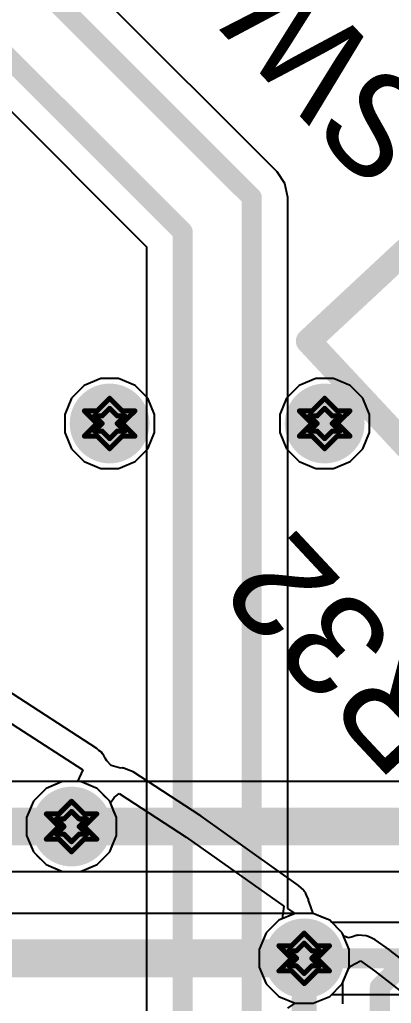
# Model space of a CAD drawing. Header units: inches. Extents: x -2.7 to 10.9, y -2.9 to 7.4.
# Drawn here: x 1.4414 to 1.5887, y 1.6701 to 2.0601 of the extents above; entities that cross this region are included whole.
import ezdxf

# ---------------------------------------------------------------- set-up
doc = ezdxf.new("R2010")
doc.units = ezdxf.units.IN
doc.header["$MEASUREMENT"] = 0
for name, color, linetype in [('Board Outline', 216, 'Continuous'), ('Bottom Layer', 5, 'Continuous'), ('Bottom Solder', 6, 'Continuous'), ('Drill Drawing', 1, 'Continuous'), ('Layer 2', 16, 'Continuous'), ('Layer 3', 76, 'Continuous'), ('Multi-Layer', 9, 'Continuous'), ('Pad Holes', 156, 'Continuous'), ('Top Layer', 1, 'Continuous'), ('Top Overlay', 2, 'Continuous'), ('Top Solder', 216, 'Continuous'), ('Via Holes', 16, 'Continuous')]:
    doc.layers.add(name, color=color, linetype=linetype)
doc.styles.add('Arial', font='', dxfattribs={"height": 0.2})
doc.styles.get('Arial').set_extended_font_data('Arial')

# ---------------------------------------------------------------- blocks, each defined once
blk = doc.blocks.new('K5_1678DA_01_37')
at = {"layer": 'Bottom Layer'}
h = blk.add_hatch(color=5, dxfattribs=at)
edge = h.paths.add_edge_path()
edge.add_arc((-0.07087, 0.08858), 0.03543, 0, 360)
h = blk.add_hatch(color=5, dxfattribs=at)
edge = h.paths.add_edge_path()
edge.add_arc((0.07087, -0.08858), 0.03543, 0, 360)
at = {"layer": 'Bottom Solder'}
h = blk.add_hatch(color=6, dxfattribs=at)
edge = h.paths.add_edge_path()
edge.add_arc((-0.07087, 0.08858), 0.03943, 0, 360)
h = blk.add_hatch(color=6, dxfattribs=at)
edge = h.paths.add_edge_path()
edge.add_arc((0, 0), 0.004, 0, 360)
h = blk.add_hatch(color=6, dxfattribs=at)
edge = h.paths.add_edge_path()
edge.add_arc((0.07087, -0.08858), 0.03943, 0, 360)
at = {"layer": 'Layer 2'}
h = blk.add_hatch(color=16, dxfattribs=at)
edge = h.paths.add_edge_path()
edge.add_arc((-0.07087, 0.08858), 0.03543, 0, 360)
h = blk.add_hatch(color=16, dxfattribs=at)
edge = h.paths.add_edge_path()
edge.add_arc((0.07087, -0.08858), 0.03543, 0, 360)
at = {"layer": 'Layer 3'}
h = blk.add_hatch(color=76, dxfattribs=at)
edge = h.paths.add_edge_path()
edge.add_arc((-0.07087, 0.08858), 0.03543, 0, 360)
h = blk.add_hatch(color=76, dxfattribs=at)
edge = h.paths.add_edge_path()
edge.add_arc((0.07087, -0.08858), 0.03543, 0, 360)
at = {"layer": 'Multi-Layer'}
h = blk.add_hatch(color=9, dxfattribs=at)
edge = h.paths.add_edge_path()
edge.add_arc((-0.07087, 0.08858), 0.03543, 0, 360)
h = blk.add_hatch(color=9, dxfattribs=at)
edge = h.paths.add_edge_path()
edge.add_arc((0.07087, -0.08858), 0.03543, 0, 360)
at = {"layer": 'Pad Holes'}
h = blk.add_hatch(color=7, dxfattribs=at)
edge = h.paths.add_edge_path()
edge.add_arc((-0.07087, 0.08858), 0.02165, 0, 360)
h = blk.add_hatch(color=7, dxfattribs=at)
edge = h.paths.add_edge_path()
edge.add_arc((0, 0), 0.03386, 0, 360)
h = blk.add_hatch(color=7, dxfattribs=at)
edge = h.paths.add_edge_path()
edge.add_arc((0.07087, -0.08858), 0.02165, 0, 360)
at = {"layer": 'Top Layer'}
h = blk.add_hatch(color=1, dxfattribs=at)
edge = h.paths.add_edge_path()
edge.add_arc((-0.07087, 0.08858), 0.03543, 0, 360)
h = blk.add_hatch(color=1, dxfattribs=at)
edge = h.paths.add_edge_path()
edge.add_arc((0.07087, -0.08858), 0.03543, 0, 360)
at = {"layer": 'Top Solder'}
h = blk.add_hatch(color=216, dxfattribs=at)
edge = h.paths.add_edge_path()
edge.add_arc((-0.07087, 0.08858), 0.03943, 0, 360)
h = blk.add_hatch(color=216, dxfattribs=at)
edge = h.paths.add_edge_path()
edge.add_arc((0, 0), 0.004, 0, 360)
h = blk.add_hatch(color=216, dxfattribs=at)
edge = h.paths.add_edge_path()
edge.add_arc((0.07087, -0.08858), 0.03943, 0, 360)
at = {"layer": 'Top Overlay'}
for points in [[(-0.11992, 0.10319, 0.01, 0.01, 0), (-0.11492, 0.09819, 0.01, 0.01, 0)], [(-0.11992, 0.10319, 0.01, 0.01, 0), (-0.11992, 0.09319, 0.01, 0.01, 0)], [(-0.11492, 0.09819, 0.01, 0.01, 0), (-0.11992, 0.09319, 0.01, 0.01, 0)], [(-0.11773, 0.07874, 0.01, 0.01, 0), (-0.11773, -0.07874, 0.01, 0.01, 0)], [(-0.11025, 0.07874, 0.01, 0.01, 0), (-0.11773, 0.07874, 0.01, 0.01, 0)], [(0.1181, 0.07874, 0.01, 0.01, 0), (-0.03149, 0.07874, 0.01, 0.01, 0)], [(0.1181, 0.07874, 0.01, 0.01, 0), (0.1181, -0.07874, 0.01, 0.01, 0)], [(0.03026, -0.07874, 0.01, 0.01, 0), (-0.11773, -0.07874, 0.01, 0.01, 0)], [(0.1181, -0.07874, 0.01, 0.01, 0), (0.11145, -0.07874, 0.01, 0.01, 0)]]:
    blk.add_lwpolyline(points, format="xyseb", dxfattribs=at)
for points in [[(-0.12242, 0.10319, 0.005, 0.005, 1), (-0.11742, 0.10319, 0.005, 0.005, 1)], [(-0.12242, 0.10319, 0.005, 0.005, 1), (-0.11742, 0.10319, 0.005, 0.005, 1)], [(-0.11742, 0.09819, 0.005, 0.005, 1), (-0.11242, 0.09819, 0.005, 0.005, 1)], [(-0.11742, 0.09819, 0.005, 0.005, 1), (-0.11242, 0.09819, 0.005, 0.005, 1)], [(-0.12242, 0.09319, 0.005, 0.005, 1), (-0.11742, 0.09319, 0.005, 0.005, 1)], [(-0.12242, 0.09319, 0.005, 0.005, 1), (-0.11742, 0.09319, 0.005, 0.005, 1)], [(-0.12023, 0.07874, 0.005, 0.005, 1), (-0.11523, 0.07874, 0.005, 0.005, 1)], [(-0.12023, 0.07874, 0.005, 0.005, 1), (-0.11523, 0.07874, 0.005, 0.005, 1)], [(-0.11275, 0.07874, 0.005, 0.005, 1), (-0.10775, 0.07874, 0.005, 0.005, 1)], [(-0.03399, 0.07874, 0.005, 0.005, 1), (-0.02899, 0.07874, 0.005, 0.005, 1)], [(0.1156, 0.07874, 0.005, 0.005, 1), (0.1206, 0.07874, 0.005, 0.005, 1)], [(0.1156, 0.07874, 0.005, 0.005, 1), (0.1206, 0.07874, 0.005, 0.005, 1)], [(-0.12023, -0.07874, 0.005, 0.005, 1), (-0.11523, -0.07874, 0.005, 0.005, 1)], [(-0.12023, -0.07874, 0.005, 0.005, 1), (-0.11523, -0.07874, 0.005, 0.005, 1)], [(0.02776, -0.07874, 0.005, 0.005, 1), (0.03276, -0.07874, 0.005, 0.005, 1)], [(0.10895, -0.07874, 0.005, 0.005, 1), (0.11395, -0.07874, 0.005, 0.005, 1)], [(0.1156, -0.07874, 0.005, 0.005, 1), (0.1206, -0.07874, 0.005, 0.005, 1)], [(0.1156, -0.07874, 0.005, 0.005, 1), (0.1206, -0.07874, 0.005, 0.005, 1)]]:
    blk.add_lwpolyline(points, format="xyseb", close=True, dxfattribs=at)
at = {"layer": 'Top Overlay', "style": 'Arial'}
blk.add_text('1', height=0.01969, dxfattribs=at).set_placement((-0.103, 0.034))

msp = doc.modelspace()

# ---------------------------------------------------------------- hatches: boundary and pattern name
at = {"layer": 'Bottom Layer'}
h = msp.add_hatch(color=5, dxfattribs=at)
edge = h.paths.add_edge_path()
edge.add_arc((1.47709, 1.9), 0.01181, 0, 360)
h = msp.add_hatch(color=5, dxfattribs=at)
edge = h.paths.add_edge_path()
edge.add_arc((1.56227, 1.9), 0.01181, 0, 360)
h = msp.add_hatch(color=5, dxfattribs=at)
edge = h.paths.add_edge_path()
edge.add_arc((1.462, 1.7402), 0.01181, 0, 360)
h = msp.add_hatch(color=5, dxfattribs=at)
edge = h.paths.add_edge_path()
edge.add_arc((1.55417, 1.68794), 0.01181, 0, 360)
at = {"layer": 'Bottom Solder'}
h = msp.add_hatch(color=6, dxfattribs=at)
edge = h.paths.add_edge_path()
edge.add_arc((1.47709, 1.9), 0.01581, 0, 360)
h = msp.add_hatch(color=6, dxfattribs=at)
edge = h.paths.add_edge_path()
edge.add_arc((1.56227, 1.9), 0.01581, 0, 360)
h = msp.add_hatch(color=6, dxfattribs=at)
edge = h.paths.add_edge_path()
edge.add_arc((1.462, 1.7402), 0.01581, 0, 360)
h = msp.add_hatch(color=6, dxfattribs=at)
edge = h.paths.add_edge_path()
edge.add_arc((1.55417, 1.68794), 0.01581, 0, 360)
at = {"layer": 'Layer 2'}
h = msp.add_hatch(color=16, dxfattribs=at)
edge = h.paths.add_edge_path()
edge.add_arc((1.47709, 1.9), 0.01181, 0, 360)
h = msp.add_hatch(color=16, dxfattribs=at)
edge = h.paths.add_edge_path()
edge.add_arc((1.56227, 1.9), 0.01181, 0, 360)
h = msp.add_hatch(color=16, dxfattribs=at)
edge = h.paths.add_edge_path()
edge.add_arc((1.462, 1.7402), 0.01181, 0, 360)
h = msp.add_hatch(color=16, dxfattribs=at)
edge = h.paths.add_edge_path()
edge.add_arc((1.55417, 1.68794), 0.01181, 0, 360)
at = {"layer": 'Layer 3'}
h = msp.add_hatch(color=76, dxfattribs=at)
edge = h.paths.add_edge_path()
edge.add_arc((1.47709, 1.9), 0.01181, 0, 360)
h = msp.add_hatch(color=76, dxfattribs=at)
edge = h.paths.add_edge_path()
edge.add_arc((1.56227, 1.9), 0.01181, 0, 360)
h = msp.add_hatch(color=76, dxfattribs=at)
edge = h.paths.add_edge_path()
edge.add_arc((1.462, 1.7402), 0.01181, 0, 360)
h = msp.add_hatch(color=76, dxfattribs=at)
edge = h.paths.add_edge_path()
edge.add_arc((1.55417, 1.68794), 0.01181, 0, 360)
at = {"layer": 'Top Layer'}
h = msp.add_hatch(color=1, dxfattribs=at)
edge = h.paths.add_edge_path()
edge.add_arc((1.47709, 1.9), 0.01181, 0, 360)
h = msp.add_hatch(color=1, dxfattribs=at)
edge = h.paths.add_edge_path()
edge.add_arc((1.56227, 1.9), 0.01181, 0, 360)
h = msp.add_hatch(color=1, dxfattribs=at)
edge = h.paths.add_edge_path()
edge.add_arc((1.462, 1.7402), 0.01181, 0, 360)
h = msp.add_hatch(color=1, dxfattribs=at)
edge = h.paths.add_edge_path()
edge.add_arc((1.55417, 1.68794), 0.01181, 0, 360)
at = {"layer": 'Top Solder'}
h = msp.add_hatch(color=216, dxfattribs=at)
edge = h.paths.add_edge_path()
edge.add_arc((1.47709, 1.9), 0.01581, 0, 360)
h = msp.add_hatch(color=216, dxfattribs=at)
edge = h.paths.add_edge_path()
edge.add_arc((1.56227, 1.9), 0.01581, 0, 360)
h = msp.add_hatch(color=216, dxfattribs=at)
edge = h.paths.add_edge_path()
edge.add_arc((1.462, 1.7402), 0.01581, 0, 360)
h = msp.add_hatch(color=216, dxfattribs=at)
edge = h.paths.add_edge_path()
edge.add_arc((1.55417, 1.68794), 0.01581, 0, 360)
at = {"layer": 'Via Holes'}
h = msp.add_hatch(color=7, dxfattribs=at)
edge = h.paths.add_edge_path()
edge.add_arc((1.47709, 1.9), 0.00591, 0, 360)
h = msp.add_hatch(color=7, dxfattribs=at)
edge = h.paths.add_edge_path()
edge.add_arc((1.56227, 1.9), 0.00591, 0, 360)
h = msp.add_hatch(color=7, dxfattribs=at)
edge = h.paths.add_edge_path()
edge.add_arc((1.462, 1.7402), 0.00591, 0, 360)
h = msp.add_hatch(color=7, dxfattribs=at)
edge = h.paths.add_edge_path()
edge.add_arc((1.55417, 1.68794), 0.00591, 0, 360)

# ---------------------------------------------------------------- linework, layer by layer
at = {"layer": 'Board Outline'}
msp.add_lwpolyline([(-2.49969, 1.37795, 0.005, 0.005, -0.740599), (2.8433, 0.25075, 0.005, 0.005, 0)], format="xyseb", dxfattribs=at)
at = {"layer": 'Bottom Layer'}
for p, q in [((1.54346, 1.99973), (1.46109, 2.08209)), ((1.42883, 2.03298), (1.49173, 1.97009)), ((1.54655, 1.9951), (1.54346, 1.99973)), ((1.54346, 1.99973), (1.54346, 1.99973)), ((1.54764, 1.98964), (1.54655, 1.9951)), ((1.54764, 1.70775), (1.54764, 1.98964)), ((1.54764, 1.98964), (1.54764, 1.98964)), ((1.49173, 1.97009), (1.49173, 1.65738)), ((1.462, 1.75804), (0.45415, 1.75804)), ((1.46216, 1.75801), (1.462, 1.75804)), ((1.46554, 1.75801), (1.46216, 1.75801)), ((1.46867, 1.75672), (1.46554, 1.75801)), ((1.46883, 1.75668), (1.46867, 1.75672)), ((1.46896, 1.75659), (1.46883, 1.75668)), ((1.47209, 1.7553), (1.46896, 1.75659)), ((1.47448, 1.75291), (1.47209, 1.7553)), ((1.47462, 1.75282), (1.47448, 1.75291)), ((1.47471, 1.75268), (1.47462, 1.75282)), ((1.4771, 1.75029), (1.47471, 1.75268)), ((1.47839, 1.74716), (1.4771, 1.75029)), ((1.47848, 1.74703), (1.47839, 1.74716)), ((1.47852, 1.74687), (1.47848, 1.74703)), ((1.47981, 1.74374), (1.47852, 1.74687)), ((1.47981, 1.74036), (1.47981, 1.74374)), ((1.47984, 1.7402), (1.47981, 1.74036)), ((1.47981, 1.74004), (1.47984, 1.7402)), ((1.47981, 1.73666), (1.47981, 1.74004)), ((1.47852, 1.73353), (1.47981, 1.73666)), ((1.4771, 1.73011), (1.47839, 1.73324)), ((1.47839, 1.73324), (1.47848, 1.73337)), ((1.47848, 1.73337), (1.47852, 1.73353)), ((1.47462, 1.72758), (1.47471, 1.72772)), ((1.47471, 1.72772), (1.4771, 1.73011)), ((1.46883, 1.72372), (1.46896, 1.72381)), ((1.46896, 1.72381), (1.47209, 1.7251)), ((1.47209, 1.7251), (1.47448, 1.72749)), ((1.47448, 1.72749), (1.47462, 1.72758)), ((0.45415, 1.72236), (1.462, 1.72236)), ((1.462, 1.72236), (1.46216, 1.72239)), ((1.46216, 1.72239), (1.46554, 1.72239)), ((1.46554, 1.72239), (1.46867, 1.72368)), ((1.46867, 1.72368), (1.46883, 1.72372)), ((1.55063, 1.70575), (1.54764, 1.70775)), ((1.55772, 1.70575), (1.55063, 1.70575)), ((1.56426, 1.70304), (1.55772, 1.70575)), ((1.56509, 1.70221), (1.56426, 1.70304)), ((1.65906, 1.70221), (1.56509, 1.70221)), ((1.56426, 1.67284), (1.56509, 1.67366)), ((1.56509, 1.67366), (1.65315, 1.67366)), ((1.54764, 1.66813), (1.55063, 1.67013)), ((1.55063, 1.67013), (1.55772, 1.67013)), ((1.55772, 1.67013), (1.56426, 1.67284))]:
    msp.add_line(p, q, dxfattribs=at)
for points in [[(1.451, 2.072, 0.008, 0.008, 0), (1.53336, 1.98964, 0.008, 0.008, 0)], [(1.43474, 2.04726, 0.008, 0.008, 0), (1.506, 1.976, 0.008, 0.008, 0)], [(1.53336, 1.54672, 0.008, 0.008, 0), (1.53336, 1.98964, 0.008, 0.008, 0)], [(1.506, 1.64646, 0.008, 0.008, 0), (1.506, 1.976, 0.008, 0.008, 0)], [(0.45415, 1.7402, 0.015, 0.015, 0), (1.462, 1.7402, 0.015, 0.015, 0)], [(1.55417, 1.68794, 0.008, 0.008, 0), (1.65906, 1.68794, 0.008, 0.008, 0)]]:
    msp.add_lwpolyline(points, format="xyseb", dxfattribs=at)
for points in [[(1.53136, 1.98964, 0.004, 0.004, 1), (1.53536, 1.98964, 0.004, 0.004, 1)], [(1.53136, 1.98964, 0.004, 0.004, 1), (1.53536, 1.98964, 0.004, 0.004, 1)], [(1.504, 1.976, 0.004, 0.004, 1), (1.508, 1.976, 0.004, 0.004, 1)], [(1.504, 1.976, 0.004, 0.004, 1), (1.508, 1.976, 0.004, 0.004, 1)], [(1.45825, 1.7402, 0.0075, 0.0075, 1), (1.46575, 1.7402, 0.0075, 0.0075, 1)], [(1.55217, 1.68794, 0.004, 0.004, 1), (1.55617, 1.68794, 0.004, 0.004, 1)]]:
    msp.add_lwpolyline(points, format="xyseb", close=True, dxfattribs=at)
at = {"layer": 'Drill Drawing'}
for points in [[(1.47209, 1.905, 0.002, 0.002, 0), (1.47709, 1.91, 0.002, 0.002, 0)], [(1.47709, 1.91, 0.002, 0.002, 0), (1.48209, 1.905, 0.002, 0.002, 0)], [(1.55727, 1.905, 0.002, 0.002, 0), (1.56227, 1.91, 0.002, 0.002, 0)], [(1.56227, 1.91, 0.002, 0.002, 0), (1.56727, 1.905, 0.002, 0.002, 0)], [(1.46709, 1.905, 0.002, 0.002, 0), (1.47209, 1.9, 0.002, 0.002, 0)], [(1.46709, 1.905, 0.002, 0.002, 0), (1.47209, 1.905, 0.002, 0.002, 0)], [(1.47109, 1.903, 0.002, 0.002, 0), (1.47409, 1.9, 0.002, 0.002, 0)], [(1.47109, 1.903, 0.002, 0.002, 0), (1.47409, 1.903, 0.002, 0.002, 0)], [(1.47409, 1.903, 0.002, 0.002, 0), (1.47709, 1.906, 0.002, 0.002, 0)], [(1.47709, 1.906, 0.002, 0.002, 0), (1.48009, 1.903, 0.002, 0.002, 0)], [(1.48009, 1.903, 0.002, 0.002, 0), (1.48309, 1.903, 0.002, 0.002, 0)], [(1.48009, 1.9, 0.002, 0.002, 0), (1.48309, 1.903, 0.002, 0.002, 0)], [(1.48209, 1.905, 0.002, 0.002, 0), (1.48709, 1.905, 0.002, 0.002, 0)], [(1.48209, 1.9, 0.002, 0.002, 0), (1.48709, 1.905, 0.002, 0.002, 0)], [(1.55227, 1.905, 0.002, 0.002, 0), (1.55727, 1.9, 0.002, 0.002, 0)], [(1.55227, 1.905, 0.002, 0.002, 0), (1.55727, 1.905, 0.002, 0.002, 0)], [(1.55627, 1.903, 0.002, 0.002, 0), (1.55927, 1.9, 0.002, 0.002, 0)], [(1.55627, 1.903, 0.002, 0.002, 0), (1.55927, 1.903, 0.002, 0.002, 0)], [(1.55927, 1.903, 0.002, 0.002, 0), (1.56227, 1.906, 0.002, 0.002, 0)], [(1.56227, 1.906, 0.002, 0.002, 0), (1.56527, 1.903, 0.002, 0.002, 0)], [(1.56527, 1.903, 0.002, 0.002, 0), (1.56827, 1.903, 0.002, 0.002, 0)], [(1.56527, 1.9, 0.002, 0.002, 0), (1.56827, 1.903, 0.002, 0.002, 0)], [(1.56727, 1.905, 0.002, 0.002, 0), (1.57227, 1.905, 0.002, 0.002, 0)], [(1.56727, 1.9, 0.002, 0.002, 0), (1.57227, 1.905, 0.002, 0.002, 0)], [(1.46709, 1.895, 0.002, 0.002, 0), (1.47209, 1.9, 0.002, 0.002, 0)], [(1.47109, 1.897, 0.002, 0.002, 0), (1.47409, 1.9, 0.002, 0.002, 0)], [(1.48009, 1.9, 0.002, 0.002, 0), (1.48309, 1.897, 0.002, 0.002, 0)], [(1.48209, 1.9, 0.002, 0.002, 0), (1.48709, 1.895, 0.002, 0.002, 0)], [(1.55227, 1.895, 0.002, 0.002, 0), (1.55727, 1.9, 0.002, 0.002, 0)], [(1.55627, 1.897, 0.002, 0.002, 0), (1.55927, 1.9, 0.002, 0.002, 0)], [(1.56527, 1.9, 0.002, 0.002, 0), (1.56827, 1.897, 0.002, 0.002, 0)], [(1.56727, 1.9, 0.002, 0.002, 0), (1.57227, 1.895, 0.002, 0.002, 0)], [(1.46709, 1.895, 0.002, 0.002, 0), (1.47209, 1.895, 0.002, 0.002, 0)], [(1.47109, 1.897, 0.002, 0.002, 0), (1.47409, 1.897, 0.002, 0.002, 0)], [(1.47209, 1.895, 0.002, 0.002, 0), (1.47709, 1.89, 0.002, 0.002, 0)], [(1.47409, 1.897, 0.002, 0.002, 0), (1.47709, 1.894, 0.002, 0.002, 0)], [(1.47709, 1.894, 0.002, 0.002, 0), (1.48009, 1.897, 0.002, 0.002, 0)], [(1.47709, 1.89, 0.002, 0.002, 0), (1.48209, 1.895, 0.002, 0.002, 0)], [(1.48009, 1.897, 0.002, 0.002, 0), (1.48309, 1.897, 0.002, 0.002, 0)], [(1.48209, 1.895, 0.002, 0.002, 0), (1.48709, 1.895, 0.002, 0.002, 0)], [(1.55227, 1.895, 0.002, 0.002, 0), (1.55727, 1.895, 0.002, 0.002, 0)], [(1.55627, 1.897, 0.002, 0.002, 0), (1.55927, 1.897, 0.002, 0.002, 0)], [(1.55727, 1.895, 0.002, 0.002, 0), (1.56227, 1.89, 0.002, 0.002, 0)], [(1.55927, 1.897, 0.002, 0.002, 0), (1.56227, 1.894, 0.002, 0.002, 0)], [(1.56227, 1.894, 0.002, 0.002, 0), (1.56527, 1.897, 0.002, 0.002, 0)], [(1.56227, 1.89, 0.002, 0.002, 0), (1.56727, 1.895, 0.002, 0.002, 0)], [(1.56527, 1.897, 0.002, 0.002, 0), (1.56827, 1.897, 0.002, 0.002, 0)], [(1.56727, 1.895, 0.002, 0.002, 0), (1.57227, 1.895, 0.002, 0.002, 0)], [(1.457, 1.7452, 0.002, 0.002, 0), (1.462, 1.7502, 0.002, 0.002, 0)], [(1.462, 1.7502, 0.002, 0.002, 0), (1.467, 1.7452, 0.002, 0.002, 0)], [(1.459, 1.7432, 0.002, 0.002, 0), (1.462, 1.7462, 0.002, 0.002, 0)], [(1.462, 1.7462, 0.002, 0.002, 0), (1.465, 1.7432, 0.002, 0.002, 0)], [(1.452, 1.7452, 0.002, 0.002, 0), (1.457, 1.7402, 0.002, 0.002, 0)], [(1.452, 1.7452, 0.002, 0.002, 0), (1.457, 1.7452, 0.002, 0.002, 0)], [(1.456, 1.7432, 0.002, 0.002, 0), (1.459, 1.7402, 0.002, 0.002, 0)], [(1.456, 1.7432, 0.002, 0.002, 0), (1.459, 1.7432, 0.002, 0.002, 0)], [(1.465, 1.7432, 0.002, 0.002, 0), (1.468, 1.7432, 0.002, 0.002, 0)], [(1.465, 1.7402, 0.002, 0.002, 0), (1.468, 1.7432, 0.002, 0.002, 0)], [(1.467, 1.7452, 0.002, 0.002, 0), (1.472, 1.7452, 0.002, 0.002, 0)], [(1.467, 1.7402, 0.002, 0.002, 0), (1.472, 1.7452, 0.002, 0.002, 0)], [(1.452, 1.7352, 0.002, 0.002, 0), (1.457, 1.7402, 0.002, 0.002, 0)], [(1.456, 1.7372, 0.002, 0.002, 0), (1.459, 1.7402, 0.002, 0.002, 0)], [(1.465, 1.7402, 0.002, 0.002, 0), (1.468, 1.7372, 0.002, 0.002, 0)], [(1.467, 1.7402, 0.002, 0.002, 0), (1.472, 1.7352, 0.002, 0.002, 0)], [(1.452, 1.7352, 0.002, 0.002, 0), (1.457, 1.7352, 0.002, 0.002, 0)], [(1.456, 1.7372, 0.002, 0.002, 0), (1.459, 1.7372, 0.002, 0.002, 0)], [(1.457, 1.7352, 0.002, 0.002, 0), (1.462, 1.7302, 0.002, 0.002, 0)], [(1.459, 1.7372, 0.002, 0.002, 0), (1.462, 1.7342, 0.002, 0.002, 0)], [(1.462, 1.7342, 0.002, 0.002, 0), (1.465, 1.7372, 0.002, 0.002, 0)], [(1.462, 1.7302, 0.002, 0.002, 0), (1.467, 1.7352, 0.002, 0.002, 0)], [(1.465, 1.7372, 0.002, 0.002, 0), (1.468, 1.7372, 0.002, 0.002, 0)], [(1.467, 1.7352, 0.002, 0.002, 0), (1.472, 1.7352, 0.002, 0.002, 0)], [(1.54917, 1.69294, 0.002, 0.002, 0), (1.55417, 1.69794, 0.002, 0.002, 0)], [(1.55417, 1.69794, 0.002, 0.002, 0), (1.55917, 1.69294, 0.002, 0.002, 0)], [(1.54417, 1.69294, 0.002, 0.002, 0), (1.54917, 1.68794, 0.002, 0.002, 0)], [(1.54417, 1.69294, 0.002, 0.002, 0), (1.54917, 1.69294, 0.002, 0.002, 0)], [(1.55117, 1.69094, 0.002, 0.002, 0), (1.55417, 1.69394, 0.002, 0.002, 0)], [(1.55417, 1.69394, 0.002, 0.002, 0), (1.55717, 1.69094, 0.002, 0.002, 0)], [(1.55917, 1.69294, 0.002, 0.002, 0), (1.56417, 1.69294, 0.002, 0.002, 0)], [(1.55917, 1.68794, 0.002, 0.002, 0), (1.56417, 1.69294, 0.002, 0.002, 0)], [(1.54417, 1.68294, 0.002, 0.002, 0), (1.54917, 1.68794, 0.002, 0.002, 0)], [(1.54817, 1.69094, 0.002, 0.002, 0), (1.55117, 1.68794, 0.002, 0.002, 0)], [(1.54817, 1.69094, 0.002, 0.002, 0), (1.55117, 1.69094, 0.002, 0.002, 0)], [(1.54817, 1.68494, 0.002, 0.002, 0), (1.55117, 1.68794, 0.002, 0.002, 0)], [(1.55717, 1.69094, 0.002, 0.002, 0), (1.56017, 1.69094, 0.002, 0.002, 0)], [(1.55717, 1.68794, 0.002, 0.002, 0), (1.56017, 1.69094, 0.002, 0.002, 0)], [(1.55717, 1.68794, 0.002, 0.002, 0), (1.56017, 1.68494, 0.002, 0.002, 0)], [(1.55917, 1.68794, 0.002, 0.002, 0), (1.56417, 1.68294, 0.002, 0.002, 0)], [(1.54817, 1.68494, 0.002, 0.002, 0), (1.55117, 1.68494, 0.002, 0.002, 0)], [(1.55117, 1.68494, 0.002, 0.002, 0), (1.55417, 1.68194, 0.002, 0.002, 0)], [(1.55417, 1.68194, 0.002, 0.002, 0), (1.55717, 1.68494, 0.002, 0.002, 0)], [(1.55717, 1.68494, 0.002, 0.002, 0), (1.56017, 1.68494, 0.002, 0.002, 0)], [(1.54417, 1.68294, 0.002, 0.002, 0), (1.54917, 1.68294, 0.002, 0.002, 0)], [(1.54917, 1.68294, 0.002, 0.002, 0), (1.55417, 1.67794, 0.002, 0.002, 0)], [(1.55417, 1.67794, 0.002, 0.002, 0), (1.55917, 1.68294, 0.002, 0.002, 0)], [(1.55917, 1.68294, 0.002, 0.002, 0), (1.56417, 1.68294, 0.002, 0.002, 0)]]:
    msp.add_lwpolyline(points, format="xyseb", dxfattribs=at)
for points in [[(1.47659, 1.91, 0.001, 0.001, 1), (1.47759, 1.91, 0.001, 0.001, 1)], [(1.47659, 1.91, 0.001, 0.001, 1), (1.47759, 1.91, 0.001, 0.001, 1)], [(1.56177, 1.91, 0.001, 0.001, 1), (1.56277, 1.91, 0.001, 0.001, 1)], [(1.56177, 1.91, 0.001, 0.001, 1), (1.56277, 1.91, 0.001, 0.001, 1)], [(1.46659, 1.905, 0.001, 0.001, 1), (1.46759, 1.905, 0.001, 0.001, 1)], [(1.46659, 1.905, 0.001, 0.001, 1), (1.46759, 1.905, 0.001, 0.001, 1)], [(1.47059, 1.903, 0.001, 0.001, 1), (1.47159, 1.903, 0.001, 0.001, 1)], [(1.47059, 1.903, 0.001, 0.001, 1), (1.47159, 1.903, 0.001, 0.001, 1)], [(1.47159, 1.905, 0.001, 0.001, 1), (1.47259, 1.905, 0.001, 0.001, 1)], [(1.47159, 1.905, 0.001, 0.001, 1), (1.47259, 1.905, 0.001, 0.001, 1)], [(1.47359, 1.903, 0.001, 0.001, 1), (1.47459, 1.903, 0.001, 0.001, 1)], [(1.47359, 1.903, 0.001, 0.001, 1), (1.47459, 1.903, 0.001, 0.001, 1)], [(1.47659, 1.906, 0.001, 0.001, 1), (1.47759, 1.906, 0.001, 0.001, 1)], [(1.47659, 1.906, 0.001, 0.001, 1), (1.47759, 1.906, 0.001, 0.001, 1)], [(1.47959, 1.903, 0.001, 0.001, 1), (1.48059, 1.903, 0.001, 0.001, 1)], [(1.47959, 1.903, 0.001, 0.001, 1), (1.48059, 1.903, 0.001, 0.001, 1)], [(1.48159, 1.905, 0.001, 0.001, 1), (1.48259, 1.905, 0.001, 0.001, 1)], [(1.48159, 1.905, 0.001, 0.001, 1), (1.48259, 1.905, 0.001, 0.001, 1)], [(1.48259, 1.903, 0.001, 0.001, 1), (1.48359, 1.903, 0.001, 0.001, 1)], [(1.48259, 1.903, 0.001, 0.001, 1), (1.48359, 1.903, 0.001, 0.001, 1)], [(1.48659, 1.905, 0.001, 0.001, 1), (1.48759, 1.905, 0.001, 0.001, 1)], [(1.48659, 1.905, 0.001, 0.001, 1), (1.48759, 1.905, 0.001, 0.001, 1)], [(1.55177, 1.905, 0.001, 0.001, 1), (1.55277, 1.905, 0.001, 0.001, 1)], [(1.55177, 1.905, 0.001, 0.001, 1), (1.55277, 1.905, 0.001, 0.001, 1)], [(1.55577, 1.903, 0.001, 0.001, 1), (1.55677, 1.903, 0.001, 0.001, 1)], [(1.55577, 1.903, 0.001, 0.001, 1), (1.55677, 1.903, 0.001, 0.001, 1)], [(1.55677, 1.905, 0.001, 0.001, 1), (1.55777, 1.905, 0.001, 0.001, 1)], [(1.55677, 1.905, 0.001, 0.001, 1), (1.55777, 1.905, 0.001, 0.001, 1)], [(1.55877, 1.903, 0.001, 0.001, 1), (1.55977, 1.903, 0.001, 0.001, 1)], [(1.55877, 1.903, 0.001, 0.001, 1), (1.55977, 1.903, 0.001, 0.001, 1)], [(1.56177, 1.906, 0.001, 0.001, 1), (1.56277, 1.906, 0.001, 0.001, 1)], [(1.56177, 1.906, 0.001, 0.001, 1), (1.56277, 1.906, 0.001, 0.001, 1)], [(1.56477, 1.903, 0.001, 0.001, 1), (1.56577, 1.903, 0.001, 0.001, 1)], [(1.56477, 1.903, 0.001, 0.001, 1), (1.56577, 1.903, 0.001, 0.001, 1)], [(1.56677, 1.905, 0.001, 0.001, 1), (1.56777, 1.905, 0.001, 0.001, 1)], [(1.56677, 1.905, 0.001, 0.001, 1), (1.56777, 1.905, 0.001, 0.001, 1)], [(1.56777, 1.903, 0.001, 0.001, 1), (1.56877, 1.903, 0.001, 0.001, 1)], [(1.56777, 1.903, 0.001, 0.001, 1), (1.56877, 1.903, 0.001, 0.001, 1)], [(1.57177, 1.905, 0.001, 0.001, 1), (1.57277, 1.905, 0.001, 0.001, 1)], [(1.57177, 1.905, 0.001, 0.001, 1), (1.57277, 1.905, 0.001, 0.001, 1)], [(1.47159, 1.9, 0.001, 0.001, 1), (1.47259, 1.9, 0.001, 0.001, 1)], [(1.47159, 1.9, 0.001, 0.001, 1), (1.47259, 1.9, 0.001, 0.001, 1)], [(1.47359, 1.9, 0.001, 0.001, 1), (1.47459, 1.9, 0.001, 0.001, 1)], [(1.47359, 1.9, 0.001, 0.001, 1), (1.47459, 1.9, 0.001, 0.001, 1)], [(1.47959, 1.9, 0.001, 0.001, 1), (1.48059, 1.9, 0.001, 0.001, 1)], [(1.47959, 1.9, 0.001, 0.001, 1), (1.48059, 1.9, 0.001, 0.001, 1)], [(1.48159, 1.9, 0.001, 0.001, 1), (1.48259, 1.9, 0.001, 0.001, 1)], [(1.48159, 1.9, 0.001, 0.001, 1), (1.48259, 1.9, 0.001, 0.001, 1)], [(1.55677, 1.9, 0.001, 0.001, 1), (1.55777, 1.9, 0.001, 0.001, 1)], [(1.55677, 1.9, 0.001, 0.001, 1), (1.55777, 1.9, 0.001, 0.001, 1)], [(1.55877, 1.9, 0.001, 0.001, 1), (1.55977, 1.9, 0.001, 0.001, 1)], [(1.55877, 1.9, 0.001, 0.001, 1), (1.55977, 1.9, 0.001, 0.001, 1)], [(1.56477, 1.9, 0.001, 0.001, 1), (1.56577, 1.9, 0.001, 0.001, 1)], [(1.56477, 1.9, 0.001, 0.001, 1), (1.56577, 1.9, 0.001, 0.001, 1)], [(1.56677, 1.9, 0.001, 0.001, 1), (1.56777, 1.9, 0.001, 0.001, 1)], [(1.56677, 1.9, 0.001, 0.001, 1), (1.56777, 1.9, 0.001, 0.001, 1)], [(1.46659, 1.895, 0.001, 0.001, 1), (1.46759, 1.895, 0.001, 0.001, 1)], [(1.46659, 1.895, 0.001, 0.001, 1), (1.46759, 1.895, 0.001, 0.001, 1)], [(1.47059, 1.897, 0.001, 0.001, 1), (1.47159, 1.897, 0.001, 0.001, 1)], [(1.47059, 1.897, 0.001, 0.001, 1), (1.47159, 1.897, 0.001, 0.001, 1)], [(1.47159, 1.895, 0.001, 0.001, 1), (1.47259, 1.895, 0.001, 0.001, 1)], [(1.47159, 1.895, 0.001, 0.001, 1), (1.47259, 1.895, 0.001, 0.001, 1)], [(1.47359, 1.897, 0.001, 0.001, 1), (1.47459, 1.897, 0.001, 0.001, 1)], [(1.47359, 1.897, 0.001, 0.001, 1), (1.47459, 1.897, 0.001, 0.001, 1)], [(1.47959, 1.897, 0.001, 0.001, 1), (1.48059, 1.897, 0.001, 0.001, 1)], [(1.47959, 1.897, 0.001, 0.001, 1), (1.48059, 1.897, 0.001, 0.001, 1)], [(1.48159, 1.895, 0.001, 0.001, 1), (1.48259, 1.895, 0.001, 0.001, 1)], [(1.48159, 1.895, 0.001, 0.001, 1), (1.48259, 1.895, 0.001, 0.001, 1)], [(1.48259, 1.897, 0.001, 0.001, 1), (1.48359, 1.897, 0.001, 0.001, 1)], [(1.48259, 1.897, 0.001, 0.001, 1), (1.48359, 1.897, 0.001, 0.001, 1)], [(1.48659, 1.895, 0.001, 0.001, 1), (1.48759, 1.895, 0.001, 0.001, 1)], [(1.48659, 1.895, 0.001, 0.001, 1), (1.48759, 1.895, 0.001, 0.001, 1)], [(1.55177, 1.895, 0.001, 0.001, 1), (1.55277, 1.895, 0.001, 0.001, 1)], [(1.55177, 1.895, 0.001, 0.001, 1), (1.55277, 1.895, 0.001, 0.001, 1)], [(1.55577, 1.897, 0.001, 0.001, 1), (1.55677, 1.897, 0.001, 0.001, 1)], [(1.55577, 1.897, 0.001, 0.001, 1), (1.55677, 1.897, 0.001, 0.001, 1)], [(1.55677, 1.895, 0.001, 0.001, 1), (1.55777, 1.895, 0.001, 0.001, 1)], [(1.55677, 1.895, 0.001, 0.001, 1), (1.55777, 1.895, 0.001, 0.001, 1)], [(1.55877, 1.897, 0.001, 0.001, 1), (1.55977, 1.897, 0.001, 0.001, 1)], [(1.55877, 1.897, 0.001, 0.001, 1), (1.55977, 1.897, 0.001, 0.001, 1)], [(1.56477, 1.897, 0.001, 0.001, 1), (1.56577, 1.897, 0.001, 0.001, 1)], [(1.56477, 1.897, 0.001, 0.001, 1), (1.56577, 1.897, 0.001, 0.001, 1)], [(1.56677, 1.895, 0.001, 0.001, 1), (1.56777, 1.895, 0.001, 0.001, 1)], [(1.56677, 1.895, 0.001, 0.001, 1), (1.56777, 1.895, 0.001, 0.001, 1)], [(1.56777, 1.897, 0.001, 0.001, 1), (1.56877, 1.897, 0.001, 0.001, 1)], [(1.56777, 1.897, 0.001, 0.001, 1), (1.56877, 1.897, 0.001, 0.001, 1)], [(1.57177, 1.895, 0.001, 0.001, 1), (1.57277, 1.895, 0.001, 0.001, 1)], [(1.57177, 1.895, 0.001, 0.001, 1), (1.57277, 1.895, 0.001, 0.001, 1)], [(1.47659, 1.894, 0.001, 0.001, 1), (1.47759, 1.894, 0.001, 0.001, 1)], [(1.47659, 1.894, 0.001, 0.001, 1), (1.47759, 1.894, 0.001, 0.001, 1)], [(1.56177, 1.894, 0.001, 0.001, 1), (1.56277, 1.894, 0.001, 0.001, 1)], [(1.56177, 1.894, 0.001, 0.001, 1), (1.56277, 1.894, 0.001, 0.001, 1)], [(1.47659, 1.89, 0.001, 0.001, 1), (1.47759, 1.89, 0.001, 0.001, 1)], [(1.47659, 1.89, 0.001, 0.001, 1), (1.47759, 1.89, 0.001, 0.001, 1)], [(1.56177, 1.89, 0.001, 0.001, 1), (1.56277, 1.89, 0.001, 0.001, 1)], [(1.56177, 1.89, 0.001, 0.001, 1), (1.56277, 1.89, 0.001, 0.001, 1)], [(1.4615, 1.7502, 0.001, 0.001, 1), (1.4625, 1.7502, 0.001, 0.001, 1)], [(1.4615, 1.7502, 0.001, 0.001, 1), (1.4625, 1.7502, 0.001, 0.001, 1)], [(1.4615, 1.7462, 0.001, 0.001, 1), (1.4625, 1.7462, 0.001, 0.001, 1)], [(1.4615, 1.7462, 0.001, 0.001, 1), (1.4625, 1.7462, 0.001, 0.001, 1)], [(1.4515, 1.7452, 0.001, 0.001, 1), (1.4525, 1.7452, 0.001, 0.001, 1)], [(1.4515, 1.7452, 0.001, 0.001, 1), (1.4525, 1.7452, 0.001, 0.001, 1)], [(1.4555, 1.7432, 0.001, 0.001, 1), (1.4565, 1.7432, 0.001, 0.001, 1)], [(1.4555, 1.7432, 0.001, 0.001, 1), (1.4565, 1.7432, 0.001, 0.001, 1)], [(1.4565, 1.7452, 0.001, 0.001, 1), (1.4575, 1.7452, 0.001, 0.001, 1)], [(1.4565, 1.7452, 0.001, 0.001, 1), (1.4575, 1.7452, 0.001, 0.001, 1)], [(1.4585, 1.7432, 0.001, 0.001, 1), (1.4595, 1.7432, 0.001, 0.001, 1)], [(1.4585, 1.7432, 0.001, 0.001, 1), (1.4595, 1.7432, 0.001, 0.001, 1)], [(1.4645, 1.7432, 0.001, 0.001, 1), (1.4655, 1.7432, 0.001, 0.001, 1)], [(1.4645, 1.7432, 0.001, 0.001, 1), (1.4655, 1.7432, 0.001, 0.001, 1)], [(1.4665, 1.7452, 0.001, 0.001, 1), (1.4675, 1.7452, 0.001, 0.001, 1)], [(1.4665, 1.7452, 0.001, 0.001, 1), (1.4675, 1.7452, 0.001, 0.001, 1)], [(1.4675, 1.7432, 0.001, 0.001, 1), (1.4685, 1.7432, 0.001, 0.001, 1)], [(1.4675, 1.7432, 0.001, 0.001, 1), (1.4685, 1.7432, 0.001, 0.001, 1)], [(1.4715, 1.7452, 0.001, 0.001, 1), (1.4725, 1.7452, 0.001, 0.001, 1)], [(1.4715, 1.7452, 0.001, 0.001, 1), (1.4725, 1.7452, 0.001, 0.001, 1)], [(1.4565, 1.7402, 0.001, 0.001, 1), (1.4575, 1.7402, 0.001, 0.001, 1)], [(1.4565, 1.7402, 0.001, 0.001, 1), (1.4575, 1.7402, 0.001, 0.001, 1)], [(1.4585, 1.7402, 0.001, 0.001, 1), (1.4595, 1.7402, 0.001, 0.001, 1)], [(1.4585, 1.7402, 0.001, 0.001, 1), (1.4595, 1.7402, 0.001, 0.001, 1)], [(1.4645, 1.7402, 0.001, 0.001, 1), (1.4655, 1.7402, 0.001, 0.001, 1)], [(1.4645, 1.7402, 0.001, 0.001, 1), (1.4655, 1.7402, 0.001, 0.001, 1)], [(1.4665, 1.7402, 0.001, 0.001, 1), (1.4675, 1.7402, 0.001, 0.001, 1)], [(1.4665, 1.7402, 0.001, 0.001, 1), (1.4675, 1.7402, 0.001, 0.001, 1)], [(1.4515, 1.7352, 0.001, 0.001, 1), (1.4525, 1.7352, 0.001, 0.001, 1)], [(1.4515, 1.7352, 0.001, 0.001, 1), (1.4525, 1.7352, 0.001, 0.001, 1)], [(1.4555, 1.7372, 0.001, 0.001, 1), (1.4565, 1.7372, 0.001, 0.001, 1)], [(1.4555, 1.7372, 0.001, 0.001, 1), (1.4565, 1.7372, 0.001, 0.001, 1)], [(1.4565, 1.7352, 0.001, 0.001, 1), (1.4575, 1.7352, 0.001, 0.001, 1)], [(1.4565, 1.7352, 0.001, 0.001, 1), (1.4575, 1.7352, 0.001, 0.001, 1)], [(1.4585, 1.7372, 0.001, 0.001, 1), (1.4595, 1.7372, 0.001, 0.001, 1)], [(1.4585, 1.7372, 0.001, 0.001, 1), (1.4595, 1.7372, 0.001, 0.001, 1)], [(1.4645, 1.7372, 0.001, 0.001, 1), (1.4655, 1.7372, 0.001, 0.001, 1)], [(1.4645, 1.7372, 0.001, 0.001, 1), (1.4655, 1.7372, 0.001, 0.001, 1)], [(1.4665, 1.7352, 0.001, 0.001, 1), (1.4675, 1.7352, 0.001, 0.001, 1)], [(1.4665, 1.7352, 0.001, 0.001, 1), (1.4675, 1.7352, 0.001, 0.001, 1)], [(1.4675, 1.7372, 0.001, 0.001, 1), (1.4685, 1.7372, 0.001, 0.001, 1)], [(1.4675, 1.7372, 0.001, 0.001, 1), (1.4685, 1.7372, 0.001, 0.001, 1)], [(1.4715, 1.7352, 0.001, 0.001, 1), (1.4725, 1.7352, 0.001, 0.001, 1)], [(1.4715, 1.7352, 0.001, 0.001, 1), (1.4725, 1.7352, 0.001, 0.001, 1)], [(1.4615, 1.7342, 0.001, 0.001, 1), (1.4625, 1.7342, 0.001, 0.001, 1)], [(1.4615, 1.7342, 0.001, 0.001, 1), (1.4625, 1.7342, 0.001, 0.001, 1)], [(1.4615, 1.7302, 0.001, 0.001, 1), (1.4625, 1.7302, 0.001, 0.001, 1)], [(1.4615, 1.7302, 0.001, 0.001, 1), (1.4625, 1.7302, 0.001, 0.001, 1)], [(1.55367, 1.69794, 0.001, 0.001, 1), (1.55467, 1.69794, 0.001, 0.001, 1)], [(1.55367, 1.69794, 0.001, 0.001, 1), (1.55467, 1.69794, 0.001, 0.001, 1)], [(1.54367, 1.69294, 0.001, 0.001, 1), (1.54467, 1.69294, 0.001, 0.001, 1)], [(1.54367, 1.69294, 0.001, 0.001, 1), (1.54467, 1.69294, 0.001, 0.001, 1)], [(1.54867, 1.69294, 0.001, 0.001, 1), (1.54967, 1.69294, 0.001, 0.001, 1)], [(1.54867, 1.69294, 0.001, 0.001, 1), (1.54967, 1.69294, 0.001, 0.001, 1)], [(1.55367, 1.69394, 0.001, 0.001, 1), (1.55467, 1.69394, 0.001, 0.001, 1)], [(1.55367, 1.69394, 0.001, 0.001, 1), (1.55467, 1.69394, 0.001, 0.001, 1)], [(1.55867, 1.69294, 0.001, 0.001, 1), (1.55967, 1.69294, 0.001, 0.001, 1)], [(1.55867, 1.69294, 0.001, 0.001, 1), (1.55967, 1.69294, 0.001, 0.001, 1)], [(1.56367, 1.69294, 0.001, 0.001, 1), (1.56467, 1.69294, 0.001, 0.001, 1)], [(1.56367, 1.69294, 0.001, 0.001, 1), (1.56467, 1.69294, 0.001, 0.001, 1)], [(1.54767, 1.69094, 0.001, 0.001, 1), (1.54867, 1.69094, 0.001, 0.001, 1)], [(1.54767, 1.69094, 0.001, 0.001, 1), (1.54867, 1.69094, 0.001, 0.001, 1)], [(1.54867, 1.68794, 0.001, 0.001, 1), (1.54967, 1.68794, 0.001, 0.001, 1)], [(1.54867, 1.68794, 0.001, 0.001, 1), (1.54967, 1.68794, 0.001, 0.001, 1)], [(1.55067, 1.69094, 0.001, 0.001, 1), (1.55167, 1.69094, 0.001, 0.001, 1)], [(1.55067, 1.69094, 0.001, 0.001, 1), (1.55167, 1.69094, 0.001, 0.001, 1)], [(1.55067, 1.68794, 0.001, 0.001, 1), (1.55167, 1.68794, 0.001, 0.001, 1)], [(1.55067, 1.68794, 0.001, 0.001, 1), (1.55167, 1.68794, 0.001, 0.001, 1)], [(1.55667, 1.69094, 0.001, 0.001, 1), (1.55767, 1.69094, 0.001, 0.001, 1)], [(1.55667, 1.69094, 0.001, 0.001, 1), (1.55767, 1.69094, 0.001, 0.001, 1)], [(1.55667, 1.68794, 0.001, 0.001, 1), (1.55767, 1.68794, 0.001, 0.001, 1)], [(1.55667, 1.68794, 0.001, 0.001, 1), (1.55767, 1.68794, 0.001, 0.001, 1)], [(1.55867, 1.68794, 0.001, 0.001, 1), (1.55967, 1.68794, 0.001, 0.001, 1)], [(1.55867, 1.68794, 0.001, 0.001, 1), (1.55967, 1.68794, 0.001, 0.001, 1)], [(1.55967, 1.69094, 0.001, 0.001, 1), (1.56067, 1.69094, 0.001, 0.001, 1)], [(1.55967, 1.69094, 0.001, 0.001, 1), (1.56067, 1.69094, 0.001, 0.001, 1)], [(1.54767, 1.68494, 0.001, 0.001, 1), (1.54867, 1.68494, 0.001, 0.001, 1)], [(1.54767, 1.68494, 0.001, 0.001, 1), (1.54867, 1.68494, 0.001, 0.001, 1)], [(1.55067, 1.68494, 0.001, 0.001, 1), (1.55167, 1.68494, 0.001, 0.001, 1)], [(1.55067, 1.68494, 0.001, 0.001, 1), (1.55167, 1.68494, 0.001, 0.001, 1)], [(1.55667, 1.68494, 0.001, 0.001, 1), (1.55767, 1.68494, 0.001, 0.001, 1)], [(1.55667, 1.68494, 0.001, 0.001, 1), (1.55767, 1.68494, 0.001, 0.001, 1)], [(1.55967, 1.68494, 0.001, 0.001, 1), (1.56067, 1.68494, 0.001, 0.001, 1)], [(1.55967, 1.68494, 0.001, 0.001, 1), (1.56067, 1.68494, 0.001, 0.001, 1)], [(1.54367, 1.68294, 0.001, 0.001, 1), (1.54467, 1.68294, 0.001, 0.001, 1)], [(1.54367, 1.68294, 0.001, 0.001, 1), (1.54467, 1.68294, 0.001, 0.001, 1)], [(1.54867, 1.68294, 0.001, 0.001, 1), (1.54967, 1.68294, 0.001, 0.001, 1)], [(1.54867, 1.68294, 0.001, 0.001, 1), (1.54967, 1.68294, 0.001, 0.001, 1)], [(1.55367, 1.68194, 0.001, 0.001, 1), (1.55467, 1.68194, 0.001, 0.001, 1)], [(1.55367, 1.68194, 0.001, 0.001, 1), (1.55467, 1.68194, 0.001, 0.001, 1)], [(1.55867, 1.68294, 0.001, 0.001, 1), (1.55967, 1.68294, 0.001, 0.001, 1)], [(1.55867, 1.68294, 0.001, 0.001, 1), (1.55967, 1.68294, 0.001, 0.001, 1)], [(1.56367, 1.68294, 0.001, 0.001, 1), (1.56467, 1.68294, 0.001, 0.001, 1)], [(1.56367, 1.68294, 0.001, 0.001, 1), (1.56467, 1.68294, 0.001, 0.001, 1)], [(1.55367, 1.67794, 0.001, 0.001, 1), (1.55467, 1.67794, 0.001, 0.001, 1)], [(1.55367, 1.67794, 0.001, 0.001, 1), (1.55467, 1.67794, 0.001, 0.001, 1)]]:
    msp.add_lwpolyline(points, format="xyseb", close=True, dxfattribs=at)
at = {"layer": 'Layer 2'}
for p, q in [((1.45191, 1.7553), (1.4469, 1.75029)), ((1.45846, 1.75801), (1.45191, 1.7553)), ((1.46554, 1.75801), (1.45846, 1.75801)), ((1.47209, 1.7553), (1.46554, 1.75801)), ((1.4771, 1.75029), (1.47209, 1.7553)), ((1.4469, 1.75029), (1.44419, 1.74374)), ((1.47981, 1.74374), (1.4771, 1.75029)), ((1.44419, 1.74374), (1.44419, 1.73666)), ((1.47981, 1.73666), (1.47981, 1.74374)), ((1.44419, 1.73666), (1.4469, 1.73011)), ((1.4771, 1.73011), (1.47981, 1.73666)), ((1.4469, 1.73011), (1.45191, 1.7251)), ((1.47209, 1.7251), (1.4771, 1.73011)), ((1.45191, 1.7251), (1.45846, 1.72239)), ((1.46554, 1.72239), (1.47209, 1.7251)), ((1.45846, 1.72239), (1.46554, 1.72239)), ((1.55063, 1.70575), (1.54408, 1.70304)), ((1.55772, 1.70575), (1.55063, 1.70575)), ((1.56426, 1.70304), (1.55772, 1.70575)), ((1.54408, 1.70304), (1.53907, 1.69803)), ((1.56927, 1.69803), (1.56426, 1.70304)), ((1.53907, 1.69803), (1.53636, 1.69148)), ((1.57198, 1.69148), (1.56927, 1.69803)), ((1.53636, 1.69148), (1.53636, 1.6844)), ((1.57198, 1.6844), (1.57198, 1.69148)), ((1.53636, 1.6844), (1.53907, 1.67785)), ((1.56927, 1.67785), (1.57198, 1.6844)), ((1.53907, 1.67785), (1.54408, 1.67284)), ((1.56426, 1.67284), (1.56927, 1.67785)), ((1.54408, 1.67284), (1.55063, 1.67013)), ((1.55063, 1.67013), (1.55772, 1.67013)), ((1.55772, 1.67013), (1.56426, 1.67284))]:
    msp.add_line(p, q, dxfattribs=at)
at = {"layer": 'Layer 3'}
for p, q in [((1.467, 1.9151), (1.46199, 1.91009)), ((1.47355, 1.91781), (1.467, 1.9151)), ((1.48063, 1.91781), (1.47355, 1.91781)), ((1.48718, 1.9151), (1.48063, 1.91781)), ((1.49219, 1.91009), (1.48718, 1.9151)), ((1.55218, 1.9151), (1.54717, 1.91009)), ((1.55873, 1.91781), (1.55218, 1.9151)), ((1.56582, 1.91781), (1.55873, 1.91781)), ((1.57236, 1.9151), (1.56582, 1.91781)), ((1.57737, 1.91009), (1.57236, 1.9151)), ((1.46199, 1.91009), (1.45928, 1.90354)), ((1.4949, 1.90354), (1.49219, 1.91009)), ((1.54717, 1.91009), (1.54446, 1.90354)), ((1.58008, 1.90354), (1.57737, 1.91009)), ((1.45928, 1.90354), (1.45928, 1.89646)), ((1.4949, 1.89646), (1.4949, 1.90354)), ((1.54446, 1.90354), (1.54446, 1.89646)), ((1.58008, 1.89646), (1.58008, 1.90354)), ((1.45928, 1.89646), (1.46199, 1.88991)), ((1.49219, 1.88991), (1.4949, 1.89646)), ((1.54446, 1.89646), (1.54717, 1.88991)), ((1.57737, 1.88991), (1.58008, 1.89646)), ((1.46199, 1.88991), (1.467, 1.8849)), ((1.48718, 1.8849), (1.49219, 1.88991)), ((1.54717, 1.88991), (1.55218, 1.8849)), ((1.57236, 1.8849), (1.57737, 1.88991)), ((1.467, 1.8849), (1.47355, 1.88219)), ((1.48063, 1.88219), (1.48718, 1.8849)), ((1.55218, 1.8849), (1.55873, 1.88219)), ((1.56582, 1.88219), (1.57236, 1.8849)), ((1.47355, 1.88219), (1.48063, 1.88219)), ((1.55873, 1.88219), (1.56582, 1.88219)), ((1.472, 1.77119), (1.43619, 1.79442)), ((1.43064, 1.78587), (1.46645, 1.76263)), ((1.47287, 1.77035), (1.472, 1.77119)), ((1.47385, 1.76965), (1.47287, 1.77035)), ((1.47428, 1.76897), (1.47385, 1.76965)), ((1.47485, 1.76841), (1.47428, 1.76897)), ((1.47533, 1.7673), (1.47485, 1.76841)), ((1.47597, 1.76628), (1.47533, 1.7673)), ((1.47769, 1.7644), (1.47597, 1.76628)), ((1.48134, 1.76337), (1.47769, 1.7644)), ((1.48199, 1.76342), (1.48134, 1.76337)), ((1.48234, 1.76331), (1.48199, 1.76342)), ((1.48271, 1.76332), (1.48234, 1.76331)), ((1.48423, 1.76271), (1.48271, 1.76332)), ((1.46645, 1.76263), (1.46439, 1.75801)), ((1.48578, 1.76222), (1.48423, 1.76271)), ((1.48606, 1.76198), (1.48578, 1.76222)), ((1.48641, 1.76184), (1.48606, 1.76198)), ((1.51299, 1.7446), (1.48641, 1.76184)), ((1.45191, 1.7553), (1.4469, 1.75029)), ((1.45846, 1.75801), (1.45191, 1.7553)), ((1.46439, 1.75801), (1.45846, 1.75801)), ((1.47739, 1.74958), (1.47882, 1.75166)), ((1.47882, 1.75166), (1.48086, 1.75329)), ((1.48086, 1.75329), (1.50744, 1.73604)), ((1.4469, 1.75029), (1.44419, 1.74374)), ((1.47981, 1.74374), (1.47739, 1.74958)), ((1.44419, 1.74374), (1.44419, 1.73666)), ((1.47981, 1.73666), (1.47981, 1.74374)), ((1.51315, 1.74444), (1.51299, 1.7446)), ((1.51335, 1.74435), (1.51315, 1.74444)), ((1.55195, 1.71689), (1.51335, 1.74435)), ((1.44419, 1.73666), (1.4469, 1.73011)), ((1.4771, 1.73011), (1.47981, 1.73666)), ((1.50744, 1.73604), (1.54604, 1.70858)), ((1.4469, 1.73011), (1.45191, 1.7251)), ((1.47209, 1.7251), (1.4771, 1.73011)), ((1.45191, 1.7251), (1.45846, 1.72239)), ((1.46554, 1.72239), (1.47209, 1.7251)), ((1.45846, 1.72239), (1.46554, 1.72239)), ((1.55292, 1.71585), (1.55195, 1.71689)), ((1.55401, 1.71493), (1.55292, 1.71585)), ((1.55428, 1.71442), (1.55401, 1.71493)), ((1.55468, 1.714), (1.55428, 1.71442)), ((1.55518, 1.71266), (1.55468, 1.714)), ((1.55584, 1.7114), (1.55518, 1.71266)), ((1.54604, 1.70858), (1.54547, 1.70361)), ((1.55588, 1.71082), (1.55584, 1.7114)), ((1.55609, 1.71028), (1.55588, 1.71082)), ((1.55772, 1.70575), (1.55609, 1.71028)), ((1.56426, 1.70304), (1.55772, 1.70575)), ((1.54408, 1.70304), (1.53907, 1.69803)), ((1.54547, 1.70361), (1.54408, 1.70304)), ((1.56927, 1.69803), (1.56426, 1.70304)), ((1.53907, 1.69803), (1.53636, 1.69148)), ((1.56981, 1.69673), (1.56927, 1.69803)), ((1.57175, 1.69602), (1.56981, 1.69673)), ((1.57326, 1.69646), (1.57175, 1.69602)), ((1.57473, 1.69701), (1.57326, 1.69646)), ((1.57516, 1.697), (1.57473, 1.69701)), ((1.57558, 1.69712), (1.57516, 1.697)), ((1.57714, 1.69694), (1.57558, 1.69712)), ((1.57871, 1.6969), (1.57714, 1.69694)), ((1.5791, 1.69672), (1.57871, 1.6969)), ((1.57953, 1.69667), (1.5791, 1.69672)), ((1.58091, 1.69591), (1.57953, 1.69667)), ((1.58234, 1.69527), (1.58091, 1.69591)), ((1.58794, 1.69128), (1.58234, 1.69527)), ((1.53636, 1.69148), (1.53636, 1.6844)), ((1.58809, 1.69112), (1.58794, 1.69128)), ((1.58829, 1.69102), (1.58809, 1.69112)), ((1.66054, 1.6348), (1.58829, 1.69102)), ((1.57185, 1.68408), (1.57245, 1.68491)), ((1.57245, 1.68491), (1.57643, 1.68696)), ((1.57643, 1.68696), (1.58203, 1.68297)), ((1.53636, 1.6844), (1.53907, 1.67785)), ((1.56927, 1.67785), (1.57185, 1.68408)), ((1.58203, 1.68297), (1.65427, 1.62675)), ((1.53907, 1.67785), (1.54408, 1.67284)), ((1.56426, 1.67284), (1.56927, 1.67785)), ((1.54408, 1.67284), (1.55063, 1.67013)), ((1.55063, 1.67013), (1.55772, 1.67013)), ((1.55772, 1.67013), (1.56426, 1.67284))]:
    msp.add_line(p, q, dxfattribs=at)
at = {"layer": 'Top Layer'}
for p, q in [((1.45191, 1.7553), (1.44952, 1.75291)), ((1.45504, 1.75659), (1.45191, 1.7553)), ((1.45517, 1.75668), (1.45504, 1.75659)), ((1.45533, 1.75672), (1.45517, 1.75668)), ((1.45846, 1.75801), (1.45533, 1.75672)), ((1.46184, 1.75801), (1.45846, 1.75801)), ((1.462, 1.75804), (1.46184, 1.75801)), ((1.61787, 1.75804), (1.462, 1.75804)), ((1.44929, 1.75268), (1.4469, 1.75029)), ((1.44938, 1.75282), (1.44929, 1.75268)), ((1.44952, 1.75291), (1.44938, 1.75282)), ((1.44561, 1.74716), (1.44552, 1.74703)), ((1.4469, 1.75029), (1.44561, 1.74716)), ((1.44548, 1.74687), (1.44419, 1.74374)), ((1.44419, 1.74374), (1.44419, 1.74036)), ((1.44552, 1.74703), (1.44548, 1.74687)), ((1.44419, 1.74036), (1.44416, 1.7402)), ((1.44416, 1.7402), (1.44419, 1.74004)), ((1.44419, 1.74004), (1.44419, 1.73666)), ((1.44419, 1.73666), (1.44548, 1.73353)), ((1.44548, 1.73353), (1.44552, 1.73337)), ((1.44552, 1.73337), (1.44561, 1.73324)), ((1.44561, 1.73324), (1.4469, 1.73011)), ((1.4469, 1.73011), (1.44929, 1.72772)), ((1.44929, 1.72772), (1.44938, 1.72758)), ((1.44938, 1.72758), (1.44952, 1.72749)), ((1.44952, 1.72749), (1.45191, 1.7251)), ((1.45191, 1.7251), (1.45504, 1.72381)), ((1.45504, 1.72381), (1.45517, 1.72372)), ((1.45517, 1.72372), (1.45533, 1.72368)), ((1.45533, 1.72368), (1.45846, 1.72239)), ((1.45846, 1.72239), (1.46184, 1.72239)), ((1.46184, 1.72239), (1.462, 1.72236)), ((1.462, 1.72236), (1.61819, 1.72236)), ((1.55417, 1.70578), (1.15903, 1.70578)), ((1.55433, 1.70575), (1.55417, 1.70578)), ((1.55772, 1.70575), (1.55433, 1.70575)), ((1.56084, 1.70446), (1.55772, 1.70575)), ((1.561, 1.70442), (1.56084, 1.70446)), ((1.56114, 1.70433), (1.561, 1.70442)), ((1.56426, 1.70304), (1.56114, 1.70433)), ((1.56665, 1.70065), (1.56426, 1.70304)), ((1.56679, 1.70056), (1.56665, 1.70065)), ((1.56688, 1.70042), (1.56679, 1.70056)), ((1.56927, 1.69803), (1.56688, 1.70042)), ((1.57057, 1.6949), (1.56927, 1.69803)), ((1.57066, 1.69477), (1.57057, 1.6949)), ((1.57069, 1.69461), (1.57066, 1.69477)), ((1.57198, 1.69148), (1.57069, 1.69461)), ((1.57198, 1.6881), (1.57198, 1.69148)), ((1.57202, 1.68794), (1.57198, 1.6881)), ((1.57198, 1.68778), (1.57202, 1.68794)), ((1.57198, 1.6844), (1.57198, 1.68778)), ((1.56947, 1.67832), (1.57057, 1.68098)), ((1.57057, 1.68098), (1.57066, 1.68111)), ((1.57066, 1.68111), (1.57069, 1.68127)), ((1.57069, 1.68127), (1.57198, 1.6844)), ((1.56947, 1.66996), (1.56947, 1.67832))]:
    msp.add_line(p, q, dxfattribs=at)
for points in [[(1.462, 1.7402, 0.015, 0.015, 0), (1.62087, 1.7402, 0.015, 0.015, 0)], [(1.15903, 1.68794, 0.015, 0.015, 0), (1.55417, 1.68794, 0.015, 0.015, 0)], [(1.55417, 1.64646, 0.01, 0.01, 0), (1.55417, 1.68794, 0.01, 0.01, 0)], [(1.58417, 1.67655, 0.008, 0.008, 0), (1.59557, 1.68794, 0.008, 0.008, 0)], [(1.58417, 1.61262, 0.008, 0.008, 0), (1.58417, 1.67655, 0.008, 0.008, 0)]]:
    msp.add_lwpolyline(points, format="xyseb", dxfattribs=at)
for points in [[(1.45825, 1.7402, 0.0075, 0.0075, 1), (1.46575, 1.7402, 0.0075, 0.0075, 1)], [(1.55042, 1.68794, 0.0075, 0.0075, 1), (1.55792, 1.68794, 0.0075, 0.0075, 1)], [(1.55167, 1.68794, 0.005, 0.005, 1), (1.55667, 1.68794, 0.005, 0.005, 1)], [(1.58217, 1.67655, 0.004, 0.004, 1), (1.58617, 1.67655, 0.004, 0.004, 1)], [(1.58217, 1.67655, 0.004, 0.004, 1), (1.58617, 1.67655, 0.004, 0.004, 1)]]:
    msp.add_lwpolyline(points, format="xyseb", close=True, dxfattribs=at)

# ---------------------------------------------------------------- block references
at = {"rotation": 133}
msp.add_blockref('K5_1678DA_01_37', (1.694, 1.9), dxfattribs=at)

# ---------------------------------------------------------------- texts
at = {"layer": 'Top Overlay', "style": 'Arial'}
for s, p in [('SW4', (1.61098, 2.01768)), ('R32', (1.61898, 1.78464))]:
    msp.add_text(s, height=0.04, rotation=133, dxfattribs=at).set_placement(p)

doc.saveas('drawing.dxf')
